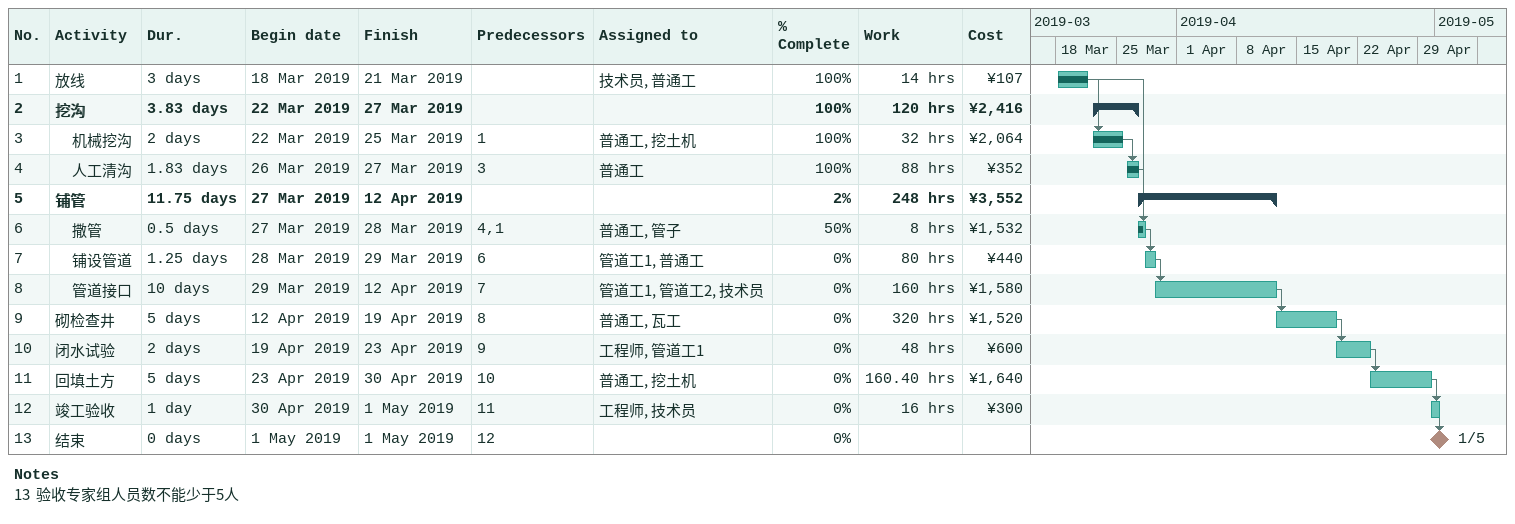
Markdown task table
| ID | Level | Task | Duration | Start | Finish | Predecessors | Resources | % complete | Work (h) | Cost (¥) |
|---|---|---|---|---|---|---|---|---|---|---|
| 1 | 1 | 放线 | 3d | 2019-03-18 | 2019-03-21 |  | 技术员, 普通工 | 100 | 14 | 107 |
| 2 | 1 | **挖沟** | 3.83d | 2019-03-22 | 2019-03-27 |  |  | 100 | 120 | 2416 |
| 3 | 2 | 机械挖沟 | 2d | 2019-03-22 | 2019-03-25 | 1 | 普通工, 挖土机 | 100 | 32 | 2064 |
| 4 | 2 | 人工清沟 | 1.83d | 2019-03-26 | 2019-03-27 | 3 | 普通工 | 100 | 88 | 352 |
| 5 | 1 | **铺管** | 11.75d | 2019-03-27 | 2019-04-12 |  |  | 2 | 248 | 3552 |
| 6 | 2 | 撒管 | 0.5d | 2019-03-27 | 2019-03-28 | 4, 1 | 普通工, 管子 | 50 | 8 | 1532 |
| 7 | 2 | 铺设管道 | 1.25d | 2019-03-28 | 2019-03-29 | 6 | 管道工1, 普通工 | 0 | 80 | 440 |
| 8 | 2 | 管道接口 | 10d | 2019-03-29 | 2019-04-12 | 7 | 管道工1, 管道工2, 技术员 | 0 | 160 | 1580 |
| 9 | 1 | 砌检查井 | 5d | 2019-04-12 | 2019-04-19 | 8 | 普通工, 瓦工 | 0 | 320 | 1520 |
| 10 | 1 | 闭水试验 | 2d | 2019-04-19 | 2019-04-23 | 9 | 工程师, 管道工1 | 0 | 48 | 600 |
| 11 | 1 | 回填土方 | 5d | 2019-04-23 | 2019-04-30 | 10 | 普通工, 挖土机 | 0 | 160.40 | 1640 |
| 12 | 1 | 竣工验收 | 1d | 2019-04-30 | 2019-05-01 | 11 | 工程师, 技术员 | 0 | 16 | 300 |
| 13 | 1 | 结束 | 0d | 2019-05-01 | 2019-05-01 | 12 |  | 0 |  |  |

Notes
- 13: 验收专家组人员数不能少于5人
